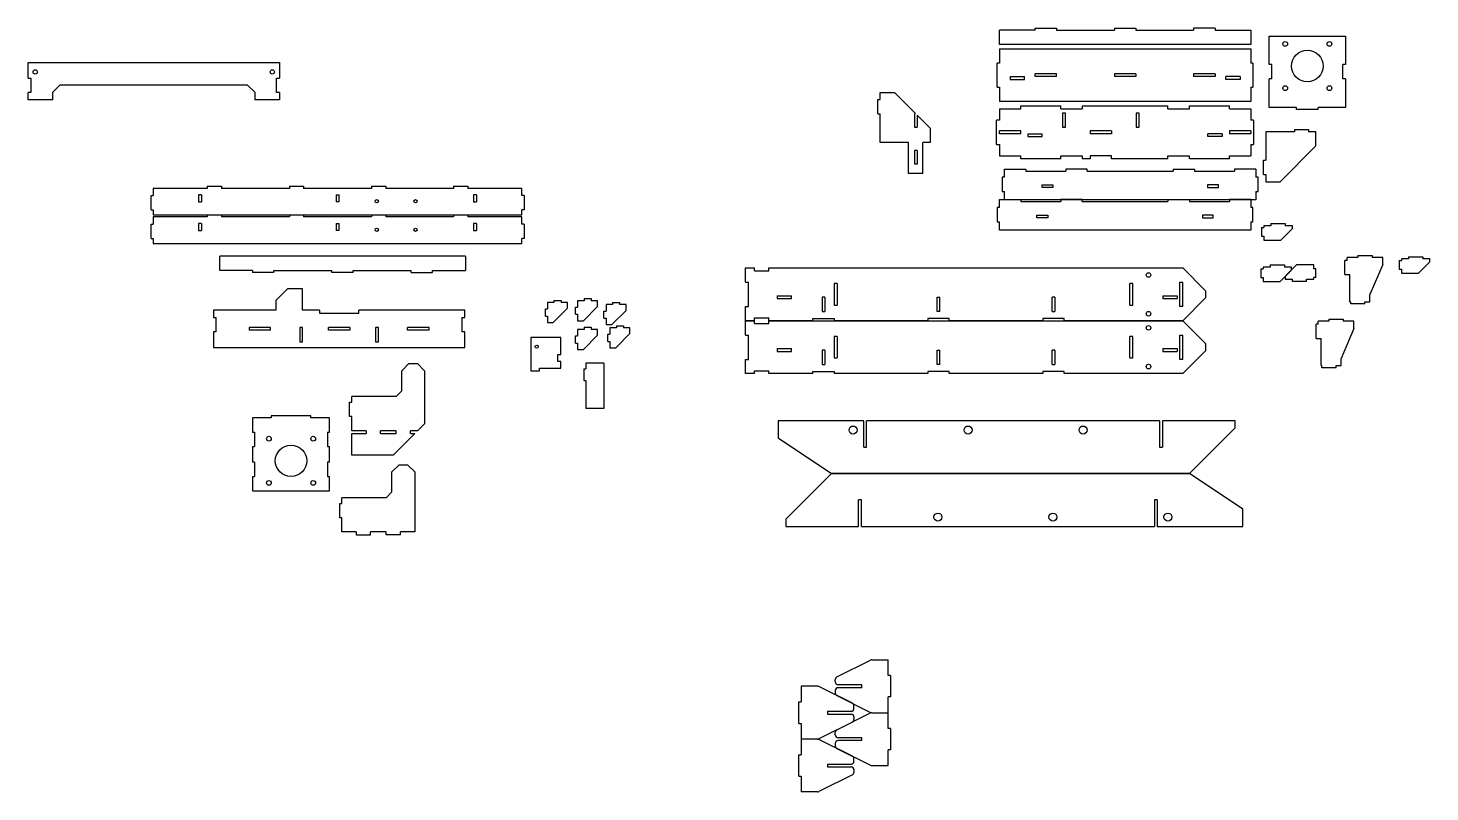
# Model space of a CAD drawing. Header units: millimetres. Extents: x -974 to 1122, y -177 to 977.
# Drawn here: x 140 to 1122, y -177 to 357 of the extents above; entities that cross this region are included whole.
import ezdxf

# ---------------------------------------------------------------- set-up
doc = ezdxf.new("R2010")
doc.units = ezdxf.units.MM
for name, color, linetype in [('BOTTOM__PLATE', 7, 'Continuous'), ('BOTTOM_CORNER_SU', 7, 'Continuous'), ('BOTTOM_JOINT_SUP', 7, 'Continuous'), ('BOTTOM_SUPPORT_P', 7, 'Continuous'), ('CORNER_SUPPORT', 7, 'Continuous'), ('Default', 7, 'Continuous'), ('FRONT_SUPPORT_PL', 7, 'Continuous'), ('LEG_JOINT_FRONT_', 7, 'Continuous'), ('LEG_JOINT_PLATE', 7, 'Continuous'), ('MAIN_SUPPORT', 7, 'Continuous'), ('MOTOR_CLAMP', 7, 'Continuous'), ('OPTO_COUPLER_SUP', 7, 'Continuous'), ('PHOTOGATE_OBSTRU', 7, 'Continuous'), ('SIDE_PLATE', 7, 'Continuous'), ('SIDE_SUPPORT_PLA', 7, 'Continuous'), ('SUPPORT', 7, 'Continuous'), ('TOP_CORNER_SUPPO', 7, 'Continuous'), ('TOP_PLATE_', 7, 'Continuous'), ('TOP_SUPPORT_PLAT', 7, 'Continuous')]:
    doc.layers.add(name, color=color, linetype=linetype)

# ---------------------------------------------------------------- blocks, each defined once
blk = doc.blocks.new('SE2')
at = {"layer": 'LEG_JOINT_FRONT_', "color": 7, "linetype": 'Continuous'}
for p, q in [((140.33, 333.31), (316.33, 333.31)), ((140.33, 322.31), (140.33, 333.31)), ((316.33, 333.31), (316.33, 322.31)), ((140.33, 322.31), (142.33, 322.31)), ((142.33, 322.31), (142.33, 312.31)), ((157.61, 312.52), (162.91, 317.81)), ((162.91, 317.81), (293.76, 317.81)), ((293.76, 317.81), (299.05, 312.52)), ((314.33, 312.31), (314.33, 322.31)), ((314.33, 322.31), (316.33, 322.31)), ((140.33, 307.31), (140.33, 312.31)), ((142.33, 312.31), (140.33, 312.31)), ((157.61, 307.31), (140.33, 307.31)), ((157.61, 307.31), (157.61, 312.52)), ((299.05, 312.52), (299.05, 307.31)), ((316.33, 307.31), (299.05, 307.31)), ((316.33, 312.31), (314.33, 312.31)), ((316.33, 312.31), (316.33, 307.31))]:
    blk.add_line(p, q, dxfattribs=at)
for centre in [(145.33, 326.81), (311.33, 326.81)]:
    blk.add_circle(centre, 1.5, dxfattribs=at)
blk = doc.blocks.new('SE3')
at = {"layer": 'MAIN_SUPPORT', "color": 7, "linetype": 'Continuous'}
for p, q in [((265.75, 226.74), (275.75, 226.74)), ((265.75, 226.74), (265.75, 225.24)), ((275.75, 226.74), (275.75, 225.24)), ((323.25, 226.74), (333.25, 226.74)), ((323.25, 226.74), (323.25, 225.24)), ((333.25, 226.74), (333.25, 225.24)), ((380.75, 226.74), (390.75, 226.74)), ((380.75, 226.74), (380.75, 225.24)), ((390.75, 226.74), (390.75, 225.24)), ((438.25, 226.74), (438.25, 225.24)), ((438.25, 226.74), (448.25, 226.74)), ((448.25, 226.74), (448.25, 225.24)), ((226.5, 220.24), (228, 220.24)), ((226.5, 210.24), (226.5, 220.24)), ((228, 225.24), (228, 220.24)), ((265.75, 225.24), (228, 225.24)), ((259.75, 220.74), (259.75, 215.74)), ((261.75, 220.74), (259.75, 220.74)), ((261.75, 220.74), (261.75, 215.74)), ((323.25, 225.24), (275.75, 225.24)), ((380.75, 225.24), (333.25, 225.24)), ((356, 220.74), (356, 215.74)), ((356, 220.74), (358, 220.74)), ((358, 215.74), (358, 220.74)), ((438.25, 225.24), (390.75, 225.24)), ((486, 225.24), (448.25, 225.24)), ((452.25, 220.74), (452.25, 215.74)), ((454.25, 220.74), (452.25, 220.74)), ((454.25, 220.74), (454.25, 215.74)), ((486, 220.24), (486, 225.24)), ((487.5, 220.24), (486, 220.24)), ((487.5, 220.24), (487.5, 210.24)), ((226.5, 210.24), (228, 210.24)), ((228, 210.24), (228, 206.74)), ((228, 206.74), (486, 206.74)), ((259.75, 215.74), (261.75, 215.74)), ((358, 215.74), (356, 215.74)), ((452.25, 215.74), (454.25, 215.74)), ((486, 206.74), (486, 210.24)), ((487.5, 210.24), (486, 210.24))]:
    blk.add_line(p, q, dxfattribs=at)
for centre in [(384.44, 216.26), (411.55, 216.26)]:
    blk.add_circle(centre, 1.12, dxfattribs=at)
blk = doc.blocks.new('SE4')
at = {"layer": 'LEG_JOINT_PLATE', "color": 7, "linetype": 'Continuous'}
for p, q in [((322.06, 175.03), (314.06, 167.03)), ((314.06, 159.89), (314.06, 167.03)), ((332.56, 175.03), (322.06, 175.03)), ((332.56, 159.89), (332.56, 175.03)), ((270.06, 159.89), (270.06, 154.89)), ((314.06, 159.89), (270.06, 159.89)), ((344.24, 159.89), (332.56, 159.89)), ((344.24, 159.89), (344.24, 157.89)), ((344.24, 157.89), (371.89, 157.89)), ((446.06, 159.89), (371.89, 159.89)), ((371.89, 157.89), (371.89, 159.89)), ((446.06, 154.89), (446.06, 159.89)), ((270.06, 154.89), (272.06, 154.89)), ((272.06, 144.89), (272.06, 154.89)), ((310.06, 147.89), (295.06, 147.89)), ((295.06, 147.89), (295.06, 145.89)), ((310.06, 145.89), (310.06, 147.89)), ((332.56, 147.89), (330.56, 147.89)), ((330.56, 147.89), (330.56, 137.89)), ((332.56, 137.89), (332.56, 147.89)), ((365.56, 147.89), (350.56, 147.89)), ((350.56, 145.89), (350.56, 147.89)), ((365.56, 147.89), (365.56, 145.89)), ((385.56, 147.89), (383.56, 147.89)), ((383.56, 147.89), (383.56, 137.89)), ((385.56, 137.89), (385.56, 147.89)), ((421.06, 147.89), (406.06, 147.89)), ((406.06, 145.89), (406.06, 147.89)), ((421.06, 145.89), (421.06, 147.89)), ((444.06, 154.89), (444.06, 144.89)), ((444.06, 154.89), (446.06, 154.89)), ((270.06, 144.89), (270.06, 133.89)), ((272.06, 144.89), (270.06, 144.89)), ((310.06, 145.89), (295.06, 145.89)), ((330.56, 137.89), (332.56, 137.89)), ((365.56, 145.89), (350.56, 145.89)), ((383.56, 137.89), (385.56, 137.89)), ((421.06, 145.89), (406.06, 145.89)), ((446.06, 144.89), (444.06, 144.89)), ((446.06, 133.89), (446.06, 144.89)), ((270.06, 133.89), (446.06, 133.89))]:
    blk.add_line(p, q, dxfattribs=at)
blk = doc.blocks.new('SE5')
at = {"layer": 'FRONT_SUPPORT_PL', "color": 7, "linetype": 'Continuous'}
for p, q in [((446.47, 197.8), (274.47, 197.8)), ((274.47, 187.8), (274.47, 197.8)), ((446.47, 197.8), (446.47, 187.8)), ((297.47, 187.8), (274.47, 187.8)), ((297.47, 187.8), (297.47, 186.3)), ((312.47, 187.8), (352.97, 187.8)), ((312.47, 186.3), (312.47, 187.8)), ((352.97, 186.3), (352.97, 187.8)), ((367.97, 187.8), (408.47, 187.8)), ((367.97, 186.3), (367.97, 187.8)), ((408.47, 186.3), (408.47, 187.8)), ((423.47, 187.8), (446.47, 187.8)), ((423.47, 186.3), (423.47, 187.8)), ((312.47, 186.3), (297.47, 186.3)), ((367.97, 186.3), (352.97, 186.3)), ((408.47, 186.3), (423.47, 186.3))]:
    blk.add_line(p, q, dxfattribs=at)
blk = doc.blocks.new('SE6')
at = {"layer": 'TOP_CORNER_SUPPO', "color": 7, "linetype": 'Continuous'}
for p, q in [((395.01, 46.72), (400.01, 51.72)), ((400.01, 51.72), (406.01, 51.72)), ((406.01, 51.72), (411.01, 46.72)), ((395.01, 32.72), (395.01, 46.72)), ((411.01, 46.72), (411.01, 4.71)), ((395.01, 32.72), (391.01, 28.72)), ((358.51, 24.71), (360.01, 24.71)), ((358.51, 14.71), (358.51, 24.71)), ((360.01, 24.71), (360.01, 28.72)), ((391.01, 28.72), (360.01, 28.72)), ((360.01, 14.71), (358.51, 14.71)), ((360.01, 4.71), (360.01, 14.71)), ((370.01, 4.71), (360.01, 4.71)), ((370.01, 4.71), (370.01, 2.71)), ((370.01, 2.71), (380.01, 2.71)), ((380.01, 2.71), (380.01, 4.71)), ((391.01, 4.71), (380.01, 4.71)), ((391.01, 2.71), (391.01, 4.71)), ((401.01, 2.71), (391.01, 2.71)), ((411.01, 4.71), (401.01, 4.71)), ((401.01, 2.71), (401.01, 4.71))]:
    blk.add_line(p, q, dxfattribs=at)
blk = doc.blocks.new('SE7')
at = {"layer": 'TOP_CORNER_SUPPO', "color": 7, "linetype": 'Continuous'}
for p, q in [((401.95, 117.62), (406.95, 122.62)), ((406.95, 122.62), (412.95, 122.62)), ((412.95, 122.62), (417.95, 117.62)), ((401.95, 103.62), (401.95, 117.62)), ((417.95, 117.62), (417.95, 80.51)), ((366.95, 95.62), (366.95, 99.62)), ((397.95, 99.62), (366.95, 99.62)), ((401.95, 103.62), (397.95, 99.62)), ((365.45, 95.62), (366.95, 95.62)), ((365.45, 85.62), (365.45, 95.62)), ((366.95, 85.62), (365.45, 85.62)), ((366.95, 75.62), (366.95, 85.62)), ((413.06, 75.62), (417.95, 80.51)), ((376.95, 75.62), (366.95, 75.62)), ((366.95, 73.62), (376.95, 73.62)), ((366.95, 58.48), (366.95, 73.62)), ((376.95, 75.62), (376.95, 73.62)), ((386.95, 73.62), (386.95, 75.62)), ((397.95, 75.62), (386.95, 75.62)), ((386.95, 73.62), (397.95, 73.62)), ((395.92, 58.48), (411.06, 73.62)), ((397.95, 73.62), (397.95, 75.62)), ((413.06, 75.62), (407.95, 75.62)), ((407.95, 73.62), (407.95, 75.62)), ((407.95, 73.62), (411.06, 73.62)), ((395.92, 58.48), (366.95, 58.48))]:
    blk.add_line(p, q, dxfattribs=at)
blk = doc.blocks.new('SE8')
at = {"layer": 'MOTOR_CLAMP', "color": 7, "linetype": 'Continuous'}
for p, q in [((297.43, 84.53), (297.43, 74.53)), ((310.61, 84.53), (297.43, 84.53)), ((310.61, 86.03), (310.61, 84.53)), ((338.25, 86.03), (310.61, 86.03)), ((338.25, 84.53), (338.25, 86.03)), ((351.43, 84.53), (338.25, 84.53)), ((351.43, 74.53), (351.43, 84.53)), ((297.43, 74.53), (298.93, 74.53)), ((298.93, 74.53), (298.93, 64.53)), ((349.93, 74.53), (349.93, 64.53)), ((349.93, 74.53), (351.43, 74.53)), ((297.43, 64.53), (297.43, 53.53)), ((297.43, 64.53), (298.93, 64.53)), ((349.93, 64.53), (351.43, 64.53)), ((351.43, 53.53), (351.43, 64.53)), ((298.93, 53.53), (297.43, 53.53)), ((298.93, 53.53), (298.93, 43.53)), ((349.93, 53.53), (349.93, 43.53)), ((351.43, 53.53), (349.93, 53.53)), ((297.43, 43.53), (297.43, 33.53)), ((297.43, 43.53), (298.93, 43.53)), ((349.93, 43.53), (351.43, 43.53)), ((351.43, 33.53), (351.43, 43.53)), ((297.43, 33.53), (351.43, 33.53))]:
    blk.add_line(p, q, dxfattribs=at)
for centre, radius in [((308.93, 70.03), 1.65), ((339.93, 70.03), 1.65), ((324.43, 54.53), 11), ((308.93, 39.03), 1.65), ((339.93, 39.03), 1.65)]:
    blk.add_circle(centre, radius, dxfattribs=at)
blk = doc.blocks.new('SE9')
at = {"layer": 'BOTTOM_JOINT_SUP', "color": 7, "linetype": 'Continuous'}
for p, q in [((508.47, 166.83), (508.47, 165.33)), ((508.47, 166.83), (513.47, 166.83)), ((513.47, 166.83), (513.47, 165.33)), ((502.47, 160.83), (503.97, 160.83)), ((502.47, 155.83), (502.47, 160.83)), ((503.97, 165.33), (503.97, 160.83)), ((508.47, 165.33), (503.97, 165.33)), ((507.97, 151.33), (517.97, 161.33)), ((517.97, 165.33), (513.47, 165.33)), ((517.97, 161.33), (517.97, 165.33)), ((502.47, 155.83), (503.97, 155.83)), ((503.97, 155.83), (503.97, 151.33)), ((503.97, 151.33), (507.97, 151.33))]:
    blk.add_line(p, q, dxfattribs=at)
blk = doc.blocks.new('SE10')
at = {"layer": 'OPTO_COUPLER_SUP', "color": 7, "linetype": 'Continuous'}
for p, q in [((492.29, 140.89), (492.29, 117.47)), ((513.19, 140.89), (492.29, 140.89)), ((513.19, 128.96), (513.19, 140.89)), ((511.19, 128.96), (513.19, 128.96)), ((511.19, 123.96), (511.19, 128.96)), ((498.29, 119.46), (513.19, 119.46)), ((498.29, 117.47), (498.29, 119.46)), ((513.19, 123.96), (511.19, 123.96)), ((513.19, 119.46), (513.19, 123.96)), ((492.29, 117.47), (498.29, 117.47))]:
    blk.add_line(p, q, dxfattribs=at)
blk.add_circle((496.42, 134.5), 1.1, dxfattribs=at)
blk = doc.blocks.new('SE12')
at = {"layer": 'BOTTOM__PLATE', "color": 7, "linetype": 'Continuous'}
for p, q in [((820.23, 343), (996.23, 343)), ((820.23, 343), (820.23, 333)), ((996.23, 343), (996.23, 333)), ((818.73, 316), (818.73, 333)), ((820.23, 333), (818.73, 333)), ((860.23, 325.5), (845.23, 325.5)), ((845.23, 323.5), (845.23, 325.5)), ((860.23, 323.5), (860.23, 325.5)), ((900.73, 325.5), (900.73, 323.5)), ((915.73, 325.5), (900.73, 325.5)), ((915.73, 325.5), (915.73, 323.5)), ((971.23, 325.5), (956.23, 325.5)), ((956.23, 325.5), (956.23, 323.5)), ((971.23, 325.5), (971.23, 323.5)), ((997.73, 333), (996.23, 333)), ((997.73, 333), (997.73, 316)), ((818.73, 316), (820.23, 316)), ((820.23, 316), (820.23, 306)), ((827.73, 323.5), (827.73, 321.5)), ((827.73, 323.5), (837.73, 323.5)), ((827.73, 321.5), (837.73, 321.5)), ((837.73, 321.5), (837.73, 323.5)), ((860.23, 323.5), (845.23, 323.5)), ((915.73, 323.5), (900.73, 323.5)), ((971.23, 323.5), (956.23, 323.5)), ((978.73, 321.5), (978.73, 323.5)), ((988.73, 323.5), (978.73, 323.5)), ((988.73, 321.5), (978.73, 321.5)), ((988.73, 323.5), (988.73, 321.5)), ((996.23, 316), (996.23, 306)), ((996.23, 316), (997.73, 316)), ((996.23, 306), (820.23, 306))]:
    blk.add_line(p, q, dxfattribs=at)
blk = doc.blocks.new('SE13')
at = {"layer": 'BOTTOM_CORNER_SU', "color": 7, "linetype": 'Continuous'}
for p, q in [((1071.16, 196.86), (1063.66, 196.86)), ((1063.66, 194.86), (1063.66, 196.86)), ((1071.16, 198.36), (1071.16, 196.86)), ((1071.16, 198.36), (1081.16, 198.36)), ((1081.16, 198.36), (1081.16, 196.86)), ((1088.66, 196.86), (1081.16, 196.86)), ((1088.66, 191.86), (1088.66, 196.86)), ((1062.16, 184.86), (1062.16, 194.86)), ((1063.66, 194.86), (1062.16, 194.86)), ((1088.66, 191.86), (1079.66, 170.86)), ((1062.16, 184.86), (1065.66, 184.86)), ((1065.66, 165.86), (1065.66, 184.86)), ((1079.66, 165.86), (1079.66, 170.86)), ((1065.66, 165.86), (1066.16, 165.86)), ((1066.16, 164.36), (1066.16, 165.86)), ((1076.16, 164.36), (1066.16, 164.36)), ((1076.16, 165.86), (1079.66, 165.86)), ((1076.16, 164.36), (1076.16, 165.86))]:
    blk.add_line(p, q, dxfattribs=at)
blk = doc.blocks.new('SE14')
at = {"layer": 'BOTTOM_SUPPORT_P', "color": 7, "linetype": 'Continuous'}
for p, q in [((820.23, 346), (820.23, 356)), ((845.23, 356), (820.23, 356)), ((845.23, 357.5), (860.23, 357.5)), ((845.23, 356), (845.23, 357.5)), ((860.23, 357.5), (860.23, 356)), ((860.23, 356), (900.73, 356)), ((900.73, 357.5), (900.73, 356)), ((900.73, 357.5), (915.73, 357.5)), ((915.73, 357.5), (915.73, 356)), ((915.73, 356), (956.23, 356)), ((956.23, 357.5), (956.23, 356)), ((971.23, 357.5), (956.23, 357.5)), ((971.23, 357.5), (971.23, 356)), ((971.23, 356), (996.23, 356)), ((996.23, 356), (996.23, 346)), ((996.23, 346), (820.23, 346))]:
    blk.add_line(p, q, dxfattribs=at)
blk = doc.blocks.new('SE15')
at = {"layer": 'CORNER_SUPPORT', "color": 7, "linetype": 'Continuous'}
for p, q in [((681.42, -140.29), (681.42, -151.29)), ((692.95, -140.29), (681.42, -140.29)), ((717.32, -152.24), (693.84, -140.5)), ((679.92, -151.29), (681.42, -151.29)), ((679.92, -166.29), (679.92, -151.29)), ((718.42, -155.79), (718.42, -154.03)), ((679.92, -166.29), (681.42, -166.29)), ((681.42, -166.29), (681.42, -177.29)), ((717.32, -165.34), (693.84, -177.08)), ((699.92, -157.79), (716.42, -157.79)), ((699.92, -157.79), (699.92, -159.79)), ((699.92, -159.79), (716.42, -159.79)), ((718.42, -161.79), (718.42, -163.56)), ((692.95, -177.29), (681.42, -177.29))]:
    blk.add_line(p, q, dxfattribs=at)
for centre, start, end in [((692.95, -142.29), 63.43495, 90), ((716.42, -155.79), 270, 0), ((716.42, -154.03), 0, 63.43495), ((716.42, -161.79), 0, 90), ((716.42, -163.56), 296.56505, 0), ((692.95, -175.29), 270, 296.56505)]:
    blk.add_arc(centre, 2, start, end, dxfattribs=at)
blk = doc.blocks.new('SE16')
at = {"layer": 'MOTOR_CLAMP', "color": 7, "linetype": 'Continuous'}
for p, q in [((1009.02, 351.9), (1062.62, 351.9)), ((1009.02, 331.9), (1009.02, 351.9)), ((1062.62, 351.9), (1062.62, 331.9)), ((1011.02, 331.9), (1009.02, 331.9)), ((1011.02, 321.9), (1011.02, 331.9)), ((1062.62, 331.9), (1060.62, 331.9)), ((1060.62, 321.9), (1060.62, 331.9)), ((1009.02, 301.9), (1009.02, 321.9)), ((1011.02, 321.9), (1009.02, 321.9)), ((1062.62, 321.9), (1060.62, 321.9)), ((1062.62, 321.9), (1062.62, 301.9)), ((1028.32, 301.9), (1009.02, 301.9)), ((1028.32, 300.4), (1028.32, 301.9)), ((1043.32, 300.4), (1028.32, 300.4)), ((1062.62, 301.9), (1043.32, 301.9)), ((1043.32, 300.4), (1043.32, 301.9))]:
    blk.add_line(p, q, dxfattribs=at)
for centre, radius in [((1020.32, 346.4), 1.65), ((1051.32, 346.4), 1.65), ((1035.82, 330.9), 11), ((1020.32, 315.4), 1.65), ((1051.32, 315.4), 1.65)]:
    blk.add_circle(centre, radius, dxfattribs=at)
blk = doc.blocks.new('SE17')
at = {"layer": 'SIDE_PLATE', "color": 7, "linetype": 'Continuous'}
for p, q in [((642.64, 189.56), (648.89, 189.56)), ((642.64, 179.56), (642.64, 189.56)), ((648.89, 187.56), (648.89, 189.56)), ((648.89, 187.56), (658.89, 187.56)), ((658.89, 189.56), (948.64, 189.56)), ((658.89, 187.56), (658.89, 189.56)), ((964.64, 173.56), (948.64, 189.56)), ((642.64, 179.56), (644.64, 179.56)), ((644.64, 162.56), (644.64, 179.56)), ((704.64, 178.56), (704.64, 163.56)), ((706.64, 178.56), (704.64, 178.56)), ((706.64, 178.56), (706.64, 163.56)), ((913.64, 178.56), (911.64, 178.56)), ((911.64, 163.56), (911.64, 178.56)), ((913.64, 163.56), (913.64, 178.56)), ((946.64, 179.56), (948.64, 179.56)), ((946.64, 162.56), (946.64, 179.56)), ((948.64, 162.56), (948.64, 179.56)), ((664.64, 170.06), (664.64, 168.06)), ((664.64, 170.06), (674.64, 170.06)), ((664.64, 168.06), (674.64, 168.06)), ((674.64, 168.06), (674.64, 170.06)), ((696.14, 169.06), (696.14, 159.06)), ((698.14, 169.06), (696.14, 169.06)), ((698.14, 169.06), (698.14, 159.06)), ((776.64, 159.06), (776.64, 169.06)), ((776.64, 169.06), (778.64, 169.06)), ((778.64, 159.06), (778.64, 169.06)), ((857.14, 159.06), (857.14, 169.06)), ((859.14, 169.06), (857.14, 169.06)), ((859.14, 169.06), (859.14, 159.06)), ((934.64, 170.06), (934.64, 168.06)), ((934.64, 170.06), (944.64, 170.06)), ((934.64, 168.06), (944.64, 168.06)), ((944.64, 170.06), (944.64, 168.06)), ((964.64, 168.56), (948.64, 152.56)), ((964.64, 173.56), (964.64, 168.56)), ((642.64, 162.56), (644.64, 162.56)), ((642.64, 152.56), (642.64, 162.56)), ((696.14, 159.06), (698.14, 159.06)), ((704.64, 163.56), (706.64, 163.56)), ((778.64, 159.06), (776.64, 159.06)), ((857.14, 159.06), (859.14, 159.06)), ((911.64, 163.56), (913.64, 163.56)), ((948.64, 162.56), (946.64, 162.56)), ((648.89, 152.56), (642.64, 152.56)), ((648.89, 154.56), (658.89, 154.56)), ((648.89, 152.56), (648.89, 154.56)), ((658.89, 152.56), (658.89, 154.56)), ((689.64, 152.56), (658.89, 152.56)), ((689.64, 154.06), (704.64, 154.06)), ((689.64, 152.56), (689.64, 154.06)), ((704.64, 154.06), (704.64, 152.56)), ((770.14, 152.56), (704.64, 152.56)), ((770.14, 154.06), (770.14, 152.56)), ((785.14, 154.06), (770.14, 154.06)), ((785.14, 152.56), (785.14, 154.06)), ((850.64, 152.56), (785.14, 152.56)), ((850.64, 154.06), (850.64, 152.56)), ((865.64, 154.06), (850.64, 154.06)), ((865.64, 152.56), (865.64, 154.06)), ((948.64, 152.56), (865.64, 152.56))]:
    blk.add_line(p, q, dxfattribs=at)
for centre in [(924.61, 184.62), (924.61, 157.51)]:
    blk.add_circle(centre, 1.62, dxfattribs=at)
blk = doc.blocks.new('SE18')
at = {"layer": 'SIDE_SUPPORT_PLA', "color": 7, "linetype": 'Continuous'}
for p, q in [((670.74, 13.6), (702.74, 45.6)), ((953.32, 45.6), (702.74, 45.6)), ((990.74, 20.6), (953.32, 45.6)), ((723.74, 27.1), (721.74, 27.1)), ((721.74, 8.6), (721.74, 27.1)), ((723.74, 8.6), (723.74, 27.1)), ((928.74, 27.1), (928.74, 8.6)), ((930.74, 27.1), (928.74, 27.1)), ((930.74, 27.1), (930.74, 8.6)), ((990.74, 8.6), (990.74, 20.6)), ((670.74, 13.6), (670.74, 8.6)), ((670.74, 8.6), (721.74, 8.6)), ((723.74, 8.6), (928.74, 8.6)), ((930.74, 8.6), (990.74, 8.6))]:
    blk.add_line(p, q, dxfattribs=at)
for centre in [(777.24, 15.1), (857.74, 15.1), (938.24, 15.1)]:
    blk.add_circle(centre, 2.8, dxfattribs=at)
blk = doc.blocks.new('SE19')
at = {"layer": 'TOP_CORNER_SUPPO', "color": 7, "linetype": 'Continuous'}
for p, q in [((1006.71, 284.94), (1006.71, 264.94)), ((1026.71, 284.94), (1006.71, 284.94)), ((1026.71, 286.44), (1026.71, 284.94)), ((1026.71, 286.44), (1036.71, 286.44)), ((1036.71, 286.44), (1036.71, 284.94)), ((1041.71, 284.94), (1036.71, 284.94)), ((1041.71, 274.94), (1041.71, 284.94)), ((1041.71, 274.94), (1016.71, 249.94)), ((1005.21, 264.94), (1006.71, 264.94)), ((1005.21, 254.94), (1005.21, 264.94)), ((1005.21, 254.94), (1006.71, 254.94)), ((1006.71, 254.94), (1006.71, 249.94)), ((1006.71, 249.94), (1016.71, 249.94))]:
    blk.add_line(p, q, dxfattribs=at)
blk = doc.blocks.new('SE20')
at = {"layer": 'TOP_PLATE_', "color": 7, "linetype": 'Continuous'}
for p, q in [((820.23, 301), (820.23, 293)), ((820.23, 301), (835.23, 301)), ((835.23, 303), (863.23, 303)), ((835.23, 301), (835.23, 303)), ((863.23, 301), (863.23, 303)), ((863.23, 301), (878.23, 301)), ((864.43, 298), (864.43, 288)), ((866.43, 298), (864.43, 298)), ((866.43, 288), (866.43, 298)), ((878.23, 303), (938.23, 303)), ((878.23, 303), (878.23, 301)), ((916.03, 298), (916.03, 288)), ((918.03, 298), (916.03, 298)), ((918.03, 288), (918.03, 298)), ((938.23, 301), (938.23, 303)), ((938.23, 301), (953.23, 301)), ((953.23, 303), (981.23, 303)), ((953.23, 301), (953.23, 303)), ((981.23, 301), (981.23, 303)), ((981.23, 301), (996.23, 301)), ((996.23, 301), (996.23, 293)), ((818.23, 276), (818.23, 293)), ((820.23, 293), (818.23, 293)), ((835.23, 285.5), (820.23, 285.5)), ((820.23, 283.5), (820.23, 285.5)), ((835.23, 283.5), (835.23, 285.5)), ((864.43, 288), (866.43, 288)), ((883.73, 285.5), (883.73, 283.5)), ((898.73, 285.5), (883.73, 285.5)), ((898.73, 285.5), (898.73, 283.5)), ((916.03, 288), (918.03, 288)), ((996.23, 285.5), (981.23, 285.5)), ((981.23, 285.5), (981.23, 283.5)), ((998.23, 293), (996.23, 293)), ((996.23, 285.5), (996.23, 283.5)), ((998.23, 293), (998.23, 276)), ((818.23, 276), (820.23, 276)), ((835.23, 283.5), (820.23, 283.5)), ((820.23, 276), (820.23, 268)), ((840.23, 283.5), (840.23, 281.5)), ((840.23, 283.5), (850.23, 283.5)), ((840.23, 281.5), (850.23, 281.5)), ((850.23, 281.5), (850.23, 283.5)), ((898.73, 283.5), (883.73, 283.5)), ((966.23, 281.5), (966.23, 283.5)), ((976.23, 283.5), (966.23, 283.5)), ((976.23, 281.5), (966.23, 281.5)), ((976.23, 283.5), (976.23, 281.5)), ((996.23, 283.5), (981.23, 283.5)), ((996.23, 276), (996.23, 268)), ((996.23, 276), (998.23, 276)), ((820.23, 268), (835.23, 268)), ((835.23, 266), (835.23, 268)), ((863.23, 266), (835.23, 266)), ((863.23, 268), (878.23, 268)), ((863.23, 266), (863.23, 268)), ((878.23, 268), (878.23, 266)), ((883.73, 266), (878.23, 266)), ((898.73, 268), (883.73, 268)), ((883.73, 268), (883.73, 266)), ((898.73, 266), (898.73, 268)), ((938.23, 266), (898.73, 266)), ((938.23, 268), (953.23, 268)), ((938.23, 266), (938.23, 268)), ((953.23, 266), (953.23, 268)), ((981.23, 266), (953.23, 266)), ((981.23, 268), (996.23, 268)), ((981.23, 266), (981.23, 268))]:
    blk.add_line(p, q, dxfattribs=at)
blk = doc.blocks.new('SE21')
at = {"layer": 'TOP_SUPPORT_PLAT', "color": 7, "linetype": 'Continuous'}
for p, q in [((820.23, 237.5), (835.23, 237.5)), ((820.23, 231.75), (820.23, 237.5)), ((835.23, 237.5), (835.23, 236)), ((835.23, 236), (863.23, 236)), ((878.23, 237.5), (863.23, 237.5)), ((863.23, 237.5), (863.23, 236)), ((878.23, 236), (878.23, 237.5)), ((878.23, 236), (938.23, 236)), ((938.23, 237.5), (938.23, 236)), ((938.23, 237.5), (953.23, 237.5)), ((953.23, 237.5), (953.23, 236)), ((953.23, 236), (981.23, 236)), ((996.23, 237.5), (981.23, 237.5)), ((981.23, 237.5), (981.23, 236)), ((996.23, 237.5), (996.23, 231.75)), ((820.23, 231.75), (818.73, 231.75)), ((818.73, 231.75), (818.73, 221.75)), ((846.51, 226.52), (854.1, 226.52)), ((846.51, 224.52), (846.51, 226.52)), ((854.1, 226.52), (854.1, 224.52)), ((962.35, 226.52), (962.35, 224.52)), ((969.94, 226.52), (962.35, 226.52)), ((969.94, 224.52), (969.94, 226.52)), ((997.73, 231.75), (996.23, 231.75)), ((997.73, 221.75), (997.73, 231.75)), ((818.73, 221.75), (820.23, 221.75)), ((820.23, 216), (820.23, 221.75)), ((996.23, 216), (820.23, 216)), ((854.1, 224.52), (846.51, 224.52)), ((962.35, 224.52), (969.94, 224.52)), ((996.23, 221.75), (996.23, 216)), ((996.23, 221.75), (997.73, 221.75))]:
    blk.add_line(p, q, dxfattribs=at)
blk = doc.blocks.new('SE22')
at = {"layer": 'SUPPORT', "color": 7, "linetype": 'Continuous'}
for p, q in [((1106.65, 197.41), (1106.65, 195.91)), ((1106.65, 197.41), (1116.65, 197.41)), ((1116.65, 197.41), (1116.65, 195.91)), ((1100.15, 194.66), (1101.65, 194.66)), ((1100.15, 194.66), (1100.15, 188.66)), ((1100.15, 188.66), (1101.65, 188.66)), ((1101.65, 195.91), (1101.65, 194.66)), ((1106.65, 195.91), (1101.65, 195.91)), ((1101.65, 188.66), (1101.65, 185.91)), ((1113.65, 185.91), (1121.65, 193.91)), ((1121.65, 195.91), (1116.65, 195.91)), ((1121.65, 193.91), (1121.65, 195.91)), ((1101.65, 185.91), (1113.65, 185.91))]:
    blk.add_line(p, q, dxfattribs=at)
blk = doc.blocks.new('SE23')
at = {"layer": 'TOP_CORNER_SUPPO', "color": 7, "linetype": 'Continuous'}
for p, q in [((735.23, 307.39), (736.73, 307.39)), ((735.23, 297.39), (735.23, 307.39)), ((736.73, 307.39), (736.73, 312.39)), ((736.73, 312.39), (746.73, 312.39)), ((746.73, 312.39), (761.43, 297.68)), ((735.23, 297.39), (736.73, 297.39)), ((736.73, 277.39), (736.73, 297.39)), ((760.73, 297.68), (760.73, 288.18)), ((761.43, 297.68), (760.73, 297.68)), ((762.73, 296.39), (771.73, 287.39)), ((762.73, 296.39), (762.73, 288.18)), ((760.73, 288.18), (762.73, 288.18)), ((771.73, 287.39), (771.73, 277.39)), ((756.73, 277.39), (736.73, 277.39)), ((756.73, 255.68), (756.73, 277.39)), ((766.73, 255.68), (766.73, 277.39)), ((771.73, 277.39), (766.73, 277.39)), ((762.73, 271.68), (760.73, 271.68)), ((760.73, 271.68), (760.73, 262.18)), ((762.73, 271.68), (762.73, 262.18)), ((766.73, 255.68), (756.73, 255.68)), ((762.73, 262.18), (760.73, 262.18))]:
    blk.add_line(p, q, dxfattribs=at)
blk = doc.blocks.new('SE57')
at = {"layer": 'PHOTOGATE_OBSTRU', "color": 7, "linetype": 'Continuous'}
for p, q in [((529.27, 118.81), (530.77, 118.81)), ((529.27, 118.81), (529.27, 110.81)), ((530.77, 122.81), (530.77, 118.81)), ((543.3, 122.81), (530.77, 122.81)), ((543.3, 122.81), (543.3, 91.1)), ((529.27, 110.81), (530.77, 110.81)), ((530.77, 110.81), (530.77, 91.1)), ((543.3, 91.1), (530.77, 91.1))]:
    blk.add_line(p, q, dxfattribs=at)
blk = doc.blocks.new('SE58')
at = {"layer": 'MAIN_SUPPORT', "color": 7, "linetype": 'Continuous'}
for p, q in [((265.75, 246.74), (275.75, 246.74)), ((265.75, 246.74), (265.75, 245.24)), ((275.75, 246.74), (275.75, 245.24)), ((323.25, 246.74), (333.25, 246.74)), ((323.25, 246.74), (323.25, 245.24)), ((333.25, 246.74), (333.25, 245.24)), ((380.75, 246.74), (390.75, 246.74)), ((380.75, 246.74), (380.75, 245.24)), ((390.75, 246.74), (390.75, 245.24)), ((438.25, 246.74), (438.25, 245.24)), ((438.25, 246.74), (448.25, 246.74)), ((448.25, 246.74), (448.25, 245.24)), ((226.5, 240.24), (228, 240.24)), ((226.5, 230.24), (226.5, 240.24)), ((228, 245.24), (228, 240.24)), ((265.75, 245.24), (228, 245.24)), ((259.75, 240.74), (259.75, 235.74)), ((261.75, 240.74), (259.75, 240.74)), ((259.75, 235.74), (261.75, 235.74)), ((261.75, 240.74), (261.75, 235.74)), ((323.25, 245.24), (275.75, 245.24)), ((380.75, 245.24), (333.25, 245.24)), ((356, 240.74), (356, 235.74)), ((356, 240.74), (358, 240.74)), ((358, 235.74), (356, 235.74)), ((358, 235.74), (358, 240.74)), ((438.25, 245.24), (390.75, 245.24)), ((486, 245.24), (448.25, 245.24)), ((452.25, 240.74), (452.25, 235.74)), ((454.25, 240.74), (452.25, 240.74)), ((452.25, 235.74), (454.25, 235.74)), ((454.25, 240.74), (454.25, 235.74)), ((486, 240.24), (486, 245.24)), ((487.5, 240.24), (486, 240.24)), ((487.5, 240.24), (487.5, 230.24)), ((226.5, 230.24), (228, 230.24)), ((228, 230.24), (228, 226.74)), ((228, 226.74), (486, 226.74)), ((486, 226.74), (486, 230.24)), ((487.5, 230.24), (486, 230.24))]:
    blk.add_line(p, q, dxfattribs=at)
for centre in [(384.44, 236.26), (411.55, 236.26)]:
    blk.add_circle(centre, 1.12, dxfattribs=at)
blk = doc.blocks.new('SE68')
at = {"layer": 'BOTTOM_JOINT_SUP', "color": 7, "linetype": 'Continuous'}
for p, q in [((529.54, 168.12), (529.54, 166.62)), ((529.54, 168.12), (534.54, 168.12)), ((534.54, 168.12), (534.54, 166.62)), ((523.54, 162.12), (525.04, 162.12)), ((523.54, 157.12), (523.54, 162.12)), ((523.54, 157.12), (525.04, 157.12)), ((525.04, 166.62), (525.04, 162.12)), ((529.54, 166.62), (525.04, 166.62)), ((525.04, 157.12), (525.04, 152.62)), ((529.04, 152.62), (539.04, 162.62)), ((539.04, 166.62), (534.54, 166.62)), ((539.04, 162.62), (539.04, 166.62)), ((525.04, 152.62), (529.04, 152.62))]:
    blk.add_line(p, q, dxfattribs=at)
blk = doc.blocks.new('SE69')
at = {"layer": 'BOTTOM_JOINT_SUP', "color": 7, "linetype": 'Continuous'}
for p, q in [((543.44, 159.37), (544.94, 159.37)), ((543.44, 154.37), (543.44, 159.37)), ((544.94, 163.87), (544.94, 159.37)), ((549.44, 163.87), (544.94, 163.87)), ((548.94, 149.87), (558.94, 159.87)), ((549.44, 165.37), (549.44, 163.87)), ((549.44, 165.37), (554.44, 165.37)), ((554.44, 165.37), (554.44, 163.87)), ((558.94, 163.87), (554.44, 163.87)), ((558.94, 159.87), (558.94, 163.87)), ((543.44, 154.37), (544.94, 154.37)), ((544.94, 154.37), (544.94, 149.87)), ((544.94, 149.87), (548.94, 149.87))]:
    blk.add_line(p, q, dxfattribs=at)
blk = doc.blocks.new('SE70')
at = {"layer": 'BOTTOM_JOINT_SUP', "color": 7, "linetype": 'Continuous'}
for p, q in [((529.54, 148), (529.54, 146.5)), ((529.54, 148), (534.54, 148)), ((534.54, 148), (534.54, 146.5)), ((523.54, 142), (525.04, 142)), ((523.54, 137), (523.54, 142)), ((525.04, 146.5), (525.04, 142)), ((529.54, 146.5), (525.04, 146.5)), ((529.04, 132.5), (539.04, 142.5)), ((539.04, 146.5), (534.54, 146.5)), ((539.04, 142.5), (539.04, 146.5)), ((523.54, 137), (525.04, 137)), ((525.04, 137), (525.04, 132.5)), ((525.04, 132.5), (529.04, 132.5))]:
    blk.add_line(p, q, dxfattribs=at)
blk = doc.blocks.new('SE71')
at = {"layer": 'BOTTOM_JOINT_SUP', "color": 7, "linetype": 'Continuous'}
for p, q in [((547.69, 147.6), (547.69, 143.1)), ((552.19, 147.6), (547.69, 147.6)), ((552.19, 149.1), (552.19, 147.6)), ((552.19, 149.1), (557.19, 149.1)), ((557.19, 149.1), (557.19, 147.6)), ((561.69, 147.6), (557.19, 147.6)), ((561.69, 143.6), (561.69, 147.6)), ((546.19, 143.1), (547.69, 143.1)), ((546.19, 138.1), (546.19, 143.1)), ((546.19, 138.1), (547.69, 138.1)), ((547.69, 138.1), (547.69, 133.6)), ((551.69, 133.6), (561.69, 143.6)), ((547.69, 133.6), (551.69, 133.6))]:
    blk.add_line(p, q, dxfattribs=at)
blk = doc.blocks.new('SE103')
at = {"layer": 'BOTTOM_CORNER_SU', "color": 7, "linetype": 'Continuous'}
for p, q in [((1041.97, 140.23), (1041.97, 150.23)), ((1043.47, 150.23), (1041.97, 150.23)), ((1050.97, 152.23), (1043.47, 152.23)), ((1043.47, 150.23), (1043.47, 152.23)), ((1050.97, 153.73), (1050.97, 152.23)), ((1050.97, 153.73), (1060.97, 153.73)), ((1068.47, 147.23), (1059.47, 126.23)), ((1060.97, 153.73), (1060.97, 152.23)), ((1068.47, 152.23), (1060.97, 152.23)), ((1068.47, 147.23), (1068.47, 152.23)), ((1041.97, 140.23), (1045.47, 140.23)), ((1045.47, 121.23), (1045.47, 140.23)), ((1045.47, 121.23), (1045.97, 121.23)), ((1045.97, 119.73), (1045.97, 121.23)), ((1055.97, 119.73), (1045.97, 119.73)), ((1055.97, 121.23), (1059.47, 121.23)), ((1055.97, 119.73), (1055.97, 121.23)), ((1059.47, 121.23), (1059.47, 126.23))]:
    blk.add_line(p, q, dxfattribs=at)
blk = doc.blocks.new('SE104')
at = {"layer": 'CORNER_SUPPORT', "color": 7, "linetype": 'Continuous'}
for p, q in [((681.42, -103.29), (681.42, -114.29)), ((692.95, -103.29), (681.42, -103.29)), ((717.32, -115.24), (693.84, -103.5)), ((679.92, -114.29), (681.42, -114.29)), ((679.92, -129.29), (679.92, -114.29)), ((718.42, -118.79), (718.42, -117.03)), ((699.92, -120.79), (716.42, -120.79)), ((699.92, -120.79), (699.92, -122.79)), ((699.92, -122.79), (716.42, -122.79)), ((718.42, -124.79), (718.42, -126.56)), ((679.92, -129.29), (681.42, -129.29)), ((681.42, -129.29), (681.42, -140.29)), ((717.32, -128.34), (693.84, -140.08)), ((692.95, -140.29), (681.42, -140.29))]:
    blk.add_line(p, q, dxfattribs=at)
for centre, start, end in [((692.95, -105.29), 63.43495, 90), ((716.42, -117.03), 0, 63.43495), ((716.42, -118.79), 270, 0), ((716.42, -124.79), 0, 90), ((716.42, -126.56), 296.56505, 0), ((692.95, -138.29), 270, 296.56505)]:
    blk.add_arc(centre, 2, start, end, dxfattribs=at)
blk = doc.blocks.new('SE105')
at = {"layer": 'CORNER_SUPPORT', "color": 7, "linetype": 'Continuous'}
for p, q in [((706.53, -96.74), (730, -85)), ((730.89, -84.79), (742.42, -84.79)), ((742.42, -95.79), (742.42, -84.79)), ((743.92, -95.79), (742.42, -95.79)), ((743.92, -95.79), (743.92, -110.79)), ((705.42, -100.29), (705.42, -98.53)), ((705.42, -106.29), (705.42, -108.06)), ((723.92, -102.29), (707.42, -102.29)), ((723.92, -104.29), (707.42, -104.29)), ((723.92, -104.29), (723.92, -102.29)), ((706.53, -109.84), (730, -121.58)), ((742.42, -121.79), (742.42, -110.79)), ((743.92, -110.79), (742.42, -110.79)), ((730.89, -121.79), (742.42, -121.79))]:
    blk.add_line(p, q, dxfattribs=at)
for centre, start, end in [((730.89, -86.79), 90, 116.56505), ((707.42, -98.53), 116.56505, 180), ((707.42, -100.29), 180, 270), ((707.42, -106.29), 90, 180), ((707.42, -108.06), 180, 243.43495), ((730.89, -119.79), 243.43495, 270)]:
    blk.add_arc(centre, 2, start, end, dxfattribs=at)
blk = doc.blocks.new('SE106')
at = {"layer": 'CORNER_SUPPORT', "color": 7, "linetype": 'Continuous'}
for p, q in [((706.53, -133.74), (730, -122)), ((730.89, -121.79), (742.42, -121.79)), ((742.42, -132.79), (742.42, -121.79)), ((705.42, -137.29), (705.42, -135.53)), ((743.92, -132.79), (742.42, -132.79)), ((743.92, -132.79), (743.92, -147.79)), ((705.42, -143.29), (705.42, -145.06)), ((706.53, -146.84), (730, -158.58)), ((723.92, -139.29), (707.42, -139.29)), ((723.92, -141.29), (707.42, -141.29)), ((723.92, -141.29), (723.92, -139.29)), ((742.42, -158.79), (742.42, -147.79)), ((743.92, -147.79), (742.42, -147.79)), ((730.89, -158.79), (742.42, -158.79))]:
    blk.add_line(p, q, dxfattribs=at)
for centre, start, end in [((730.89, -123.79), 90, 116.56505), ((707.42, -135.53), 116.56505, 180), ((707.42, -137.29), 180, 270), ((707.42, -143.29), 90, 180), ((707.42, -145.06), 180, 243.43495), ((730.89, -156.79), 243.43495, 270)]:
    blk.add_arc(centre, 2, start, end, dxfattribs=at)
blk = doc.blocks.new('SE107')
at = {"layer": 'SIDE_SUPPORT_PLA', "color": 7, "linetype": 'Continuous'}
for p, q in [((665.32, 82.6), (665.32, 70.6)), ((725.32, 82.6), (665.32, 82.6)), ((725.32, 64.1), (725.32, 82.6)), ((932.32, 82.6), (727.32, 82.6)), ((727.32, 64.1), (727.32, 82.6)), ((932.32, 82.6), (932.32, 64.1)), ((985.32, 82.6), (934.32, 82.6)), ((934.32, 82.6), (934.32, 64.1)), ((985.32, 77.6), (985.32, 82.6)), ((665.32, 70.6), (702.74, 45.6)), ((985.32, 77.6), (953.32, 45.6)), ((725.32, 64.1), (727.32, 64.1)), ((932.32, 64.1), (934.32, 64.1)), ((702.74, 45.6), (953.32, 45.6))]:
    blk.add_line(p, q, dxfattribs=at)
for centre in [(717.82, 76.1), (798.32, 76.1), (878.82, 76.1)]:
    blk.add_circle(centre, 2.8, dxfattribs=at)
blk = doc.blocks.new('SE108')
at = {"layer": 'SIDE_PLATE', "color": 7, "linetype": 'Continuous'}
for p, q in [((642.64, 152.56), (648.89, 152.56)), ((642.64, 142.56), (642.64, 152.56)), ((648.89, 150.56), (648.89, 152.56)), ((648.89, 150.56), (658.89, 150.56)), ((658.89, 152.56), (948.64, 152.56)), ((658.89, 150.56), (658.89, 152.56)), ((964.64, 136.56), (948.64, 152.56)), ((642.64, 142.56), (644.64, 142.56)), ((644.64, 125.56), (644.64, 142.56)), ((704.64, 141.56), (704.64, 126.56)), ((706.64, 141.56), (704.64, 141.56)), ((706.64, 141.56), (706.64, 126.56)), ((913.64, 141.56), (911.64, 141.56)), ((911.64, 126.56), (911.64, 141.56)), ((913.64, 126.56), (913.64, 141.56)), ((946.64, 142.56), (948.64, 142.56)), ((946.64, 125.56), (946.64, 142.56)), ((948.64, 125.56), (948.64, 142.56)), ((664.64, 133.06), (664.64, 131.06)), ((664.64, 133.06), (674.64, 133.06)), ((664.64, 131.06), (674.64, 131.06)), ((674.64, 131.06), (674.64, 133.06)), ((696.14, 132.06), (696.14, 122.06)), ((698.14, 132.06), (696.14, 132.06)), ((698.14, 132.06), (698.14, 122.06)), ((776.64, 122.06), (776.64, 132.06)), ((776.64, 132.06), (778.64, 132.06)), ((778.64, 122.06), (778.64, 132.06)), ((857.14, 122.06), (857.14, 132.06)), ((859.14, 132.06), (857.14, 132.06)), ((859.14, 132.06), (859.14, 122.06)), ((934.64, 133.06), (934.64, 131.06)), ((934.64, 133.06), (944.64, 133.06)), ((934.64, 131.06), (944.64, 131.06)), ((944.64, 133.06), (944.64, 131.06)), ((964.64, 131.56), (948.64, 115.56)), ((964.64, 136.56), (964.64, 131.56)), ((642.64, 125.56), (644.64, 125.56)), ((642.64, 115.56), (642.64, 125.56)), ((696.14, 122.06), (698.14, 122.06)), ((704.64, 126.56), (706.64, 126.56)), ((778.64, 122.06), (776.64, 122.06)), ((857.14, 122.06), (859.14, 122.06)), ((911.64, 126.56), (913.64, 126.56)), ((948.64, 125.56), (946.64, 125.56)), ((648.89, 115.56), (642.64, 115.56)), ((648.89, 117.56), (658.89, 117.56)), ((648.89, 115.56), (648.89, 117.56)), ((658.89, 115.56), (658.89, 117.56)), ((689.64, 115.56), (658.89, 115.56)), ((689.64, 117.06), (704.64, 117.06)), ((689.64, 115.56), (689.64, 117.06)), ((704.64, 117.06), (704.64, 115.56)), ((770.14, 115.56), (704.64, 115.56)), ((770.14, 117.06), (770.14, 115.56)), ((785.14, 117.06), (770.14, 117.06)), ((785.14, 115.56), (785.14, 117.06)), ((850.64, 115.56), (785.14, 115.56)), ((850.64, 117.06), (850.64, 115.56)), ((865.64, 117.06), (850.64, 117.06)), ((865.64, 115.56), (865.64, 117.06)), ((948.64, 115.56), (865.64, 115.56))]:
    blk.add_line(p, q, dxfattribs=at)
for centre in [(924.61, 147.62), (924.61, 120.51)]:
    blk.add_circle(centre, 1.62, dxfattribs=at)
blk = doc.blocks.new('SE113')
at = {"layer": 'SUPPORT', "color": 7, "linetype": 'Continuous'}
for p, q in [((1003.83, 217.84), (1005.33, 217.84)), ((1003.83, 217.84), (1003.83, 211.84)), ((1005.33, 219.09), (1005.33, 217.84)), ((1010.33, 219.09), (1005.33, 219.09)), ((1010.33, 220.59), (1010.33, 219.09)), ((1010.33, 220.59), (1020.33, 220.59)), ((1017.33, 209.09), (1025.33, 217.09)), ((1020.33, 220.59), (1020.33, 219.09)), ((1025.33, 219.09), (1020.33, 219.09)), ((1025.33, 217.09), (1025.33, 219.09)), ((1003.83, 211.84), (1005.33, 211.84)), ((1005.33, 211.84), (1005.33, 209.09)), ((1005.33, 209.09), (1017.33, 209.09))]:
    blk.add_line(p, q, dxfattribs=at)
blk = doc.blocks.new('SE114')
at = {"layer": 'SUPPORT', "color": 7, "linetype": 'Continuous'}
for p, q in [((1028.33, 191.65), (1020.33, 183.65)), ((1040.33, 191.65), (1028.33, 191.65)), ((1040.33, 188.9), (1040.33, 191.65)), ((1041.83, 188.9), (1040.33, 188.9)), ((1041.83, 182.9), (1041.83, 188.9)), ((1020.33, 183.65), (1020.33, 181.65)), ((1020.33, 181.65), (1025.33, 181.65)), ((1025.33, 180.15), (1025.33, 181.65)), ((1035.33, 180.15), (1025.33, 180.15)), ((1035.33, 181.65), (1040.33, 181.65)), ((1035.33, 180.15), (1035.33, 181.65)), ((1040.33, 181.65), (1040.33, 182.9)), ((1041.83, 182.9), (1040.33, 182.9))]:
    blk.add_line(p, q, dxfattribs=at)
blk = doc.blocks.new('SE115')
at = {"layer": 'SUPPORT', "color": 7, "linetype": 'Continuous'}
for p, q in [((1003.33, 188.9), (1004.83, 188.9)), ((1003.33, 188.9), (1003.33, 182.9)), ((1004.83, 190.15), (1004.83, 188.9)), ((1009.83, 190.15), (1004.83, 190.15)), ((1009.83, 191.65), (1009.83, 190.15)), ((1009.83, 191.65), (1019.83, 191.65)), ((1016.83, 180.15), (1024.83, 188.15)), ((1019.83, 191.65), (1019.83, 190.15)), ((1024.83, 190.15), (1019.83, 190.15)), ((1024.83, 188.15), (1024.83, 190.15)), ((1003.33, 182.9), (1004.83, 182.9)), ((1004.83, 182.9), (1004.83, 180.15)), ((1004.83, 180.15), (1016.83, 180.15))]:
    blk.add_line(p, q, dxfattribs=at)
blk = doc.blocks.new('SE124')
at = {"layer": 'TOP_SUPPORT_PLAT', "color": 7, "linetype": 'Continuous'}
for p, q in [((823.81, 258.78), (838.81, 258.78)), ((823.81, 253.03), (823.81, 258.78)), ((838.81, 258.78), (838.81, 257.28)), ((838.81, 257.28), (866.81, 257.28)), ((881.81, 258.78), (866.81, 258.78)), ((866.81, 258.78), (866.81, 257.28)), ((881.81, 257.28), (881.81, 258.78)), ((881.81, 257.28), (941.81, 257.28)), ((941.81, 258.78), (941.81, 257.28)), ((941.81, 258.78), (956.81, 258.78)), ((956.81, 258.78), (956.81, 257.28)), ((956.81, 257.28), (984.81, 257.28)), ((999.81, 258.78), (984.81, 258.78)), ((984.81, 258.78), (984.81, 257.28)), ((999.81, 258.78), (999.81, 253.03)), ((823.81, 253.03), (822.31, 253.03)), ((822.31, 253.03), (822.31, 243.03)), ((850.09, 247.81), (857.68, 247.81)), ((850.09, 245.81), (850.09, 247.81)), ((857.68, 245.81), (850.09, 245.81)), ((857.68, 247.81), (857.68, 245.81)), ((965.93, 247.81), (965.93, 245.81)), ((973.52, 247.81), (965.93, 247.81)), ((965.93, 245.81), (973.52, 245.81)), ((973.52, 245.81), (973.52, 247.81)), ((1001.31, 253.03), (999.81, 253.03)), ((1001.31, 243.03), (1001.31, 253.03)), ((822.31, 243.03), (823.81, 243.03)), ((823.81, 237.28), (823.81, 243.03)), ((999.81, 237.28), (823.81, 237.28)), ((999.81, 243.03), (999.81, 237.28)), ((999.81, 243.03), (1001.31, 243.03))]:
    blk.add_line(p, q, dxfattribs=at)

msp = doc.modelspace()

# ---------------------------------------------------------------- block references
at = {"layer": 'Default'}
for name in ['SE14', 'SE16', 'SE12', 'SE2', 'SE23', 'SE20', 'SE19', 'SE124', 'SE58', 'SE21', 'SE3', 'SE113', 'SE5', 'SE13', 'SE22', 'SE17', 'SE115', 'SE114', 'SE4', 'SE9', 'SE68', 'SE69', 'SE70', 'SE71', 'SE108', 'SE103', 'SE10', 'SE7', 'SE57', 'SE8', 'SE107', 'SE6', 'SE18', 'SE105', 'SE104', 'SE106', 'SE15']:
    msp.add_blockref(name, (0, 0), dxfattribs=at)

doc.saveas('drawing.dxf')
